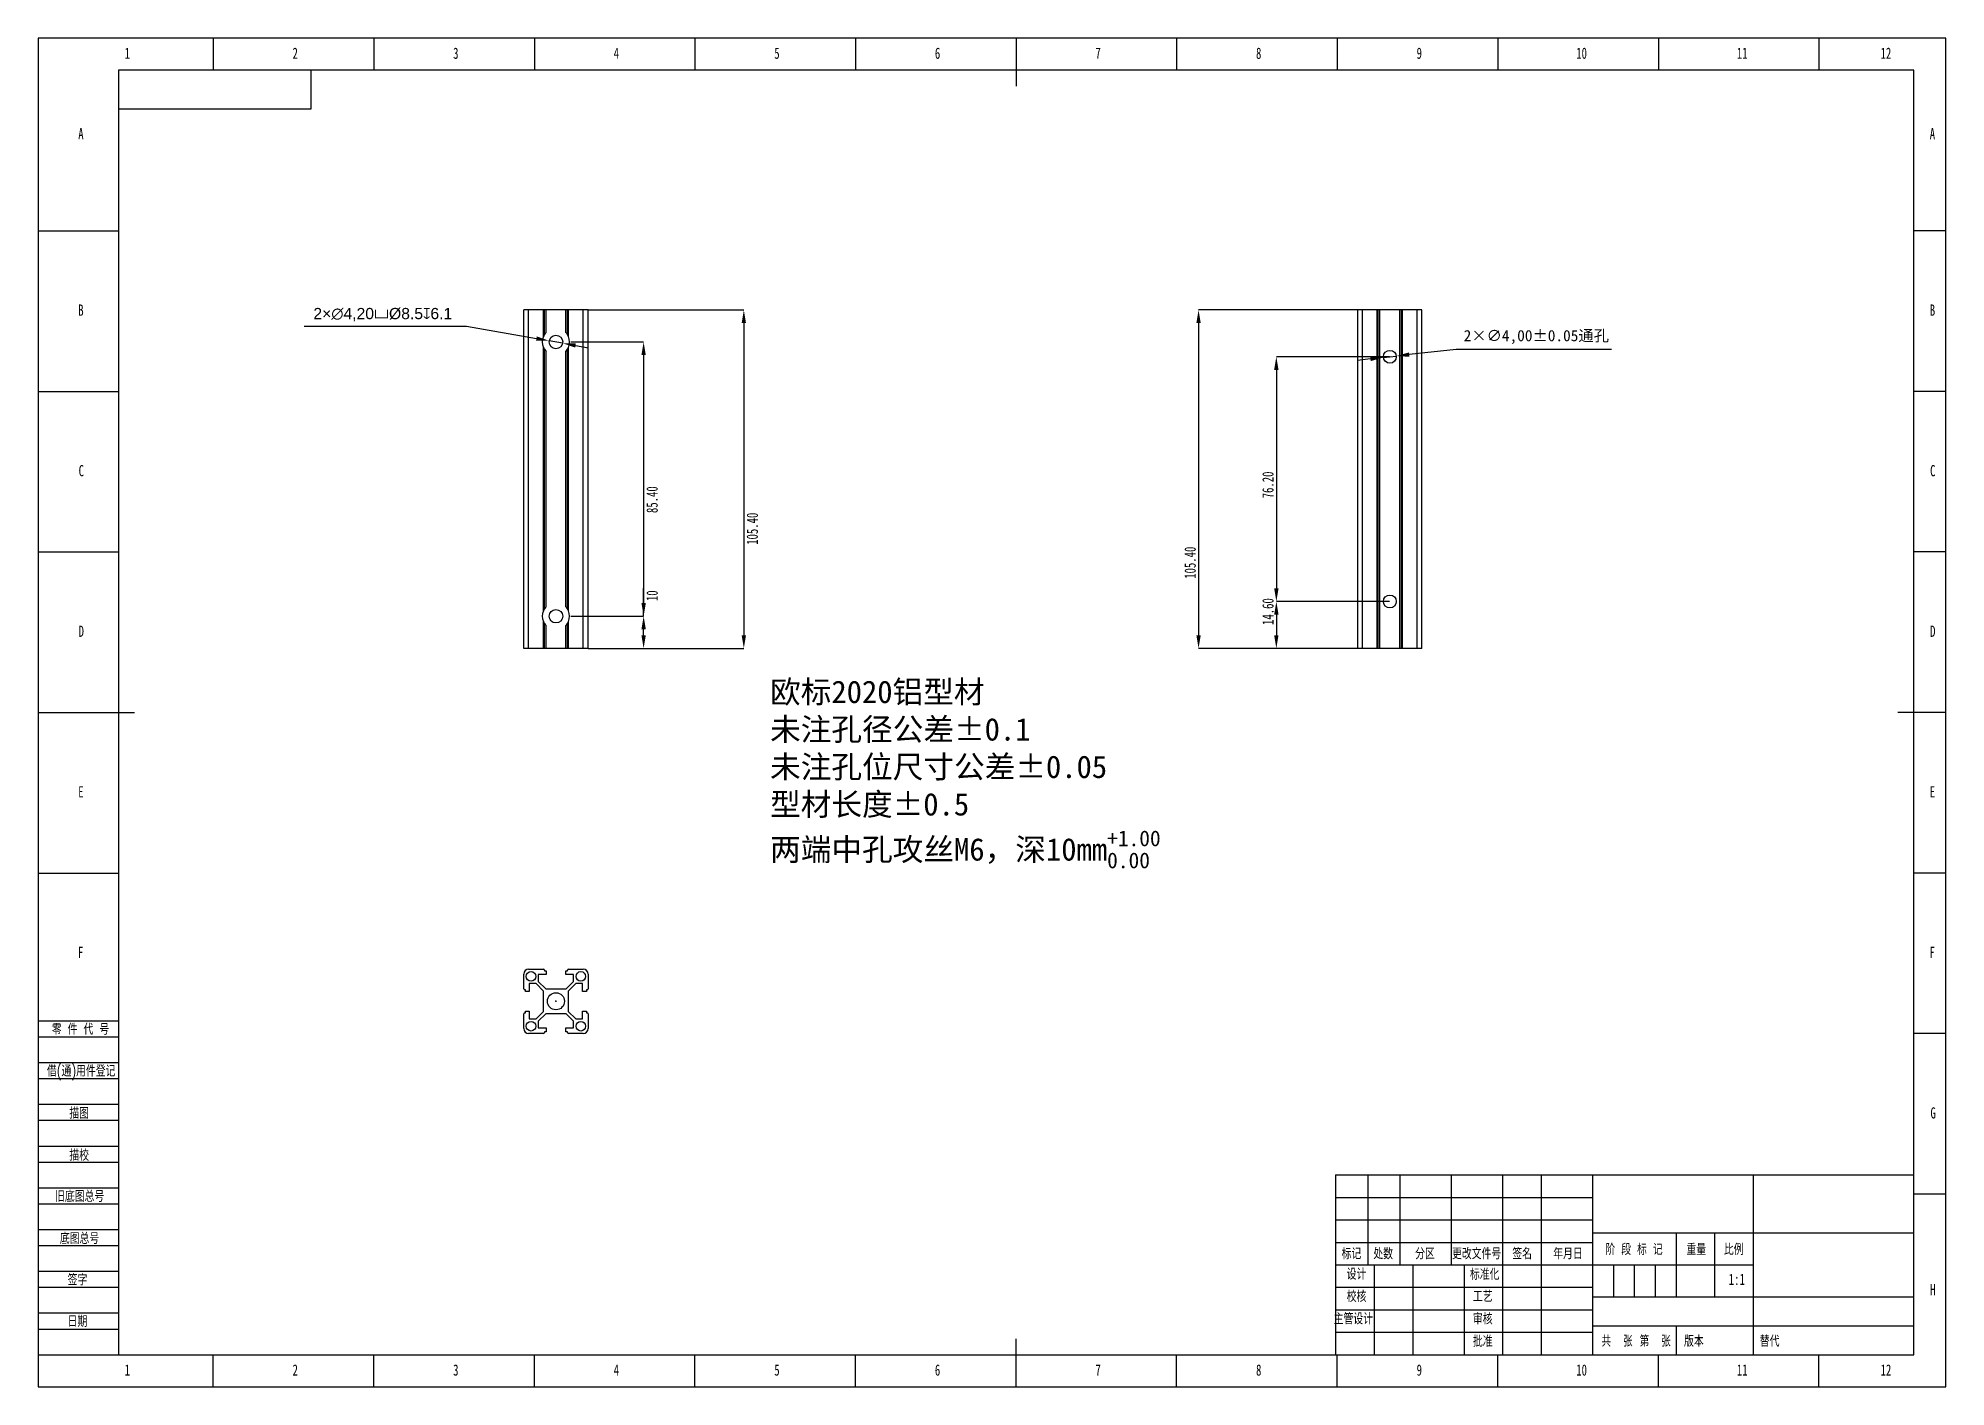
# Model space of a CAD drawing. Header units: millimetres. Extents: x 0 to 594, y 0 to 420.
import ezdxf

# ---------------------------------------------------------------- set-up
doc = ezdxf.new("R2010")
doc.units = ezdxf.units.MM
doc.header["$PDSIZE"] = -1
for name, color, linetype in [('10', 7, 'Continuous'), ('5', 7, 'Continuous'), ('SLD-0', 7, 'Continuous')]:
    doc.layers.add(name, color=color, linetype=linetype)
doc.layers.add('文字层', color=3, linetype='Continuous', lineweight=25)
doc.styles.add('SLDTEXTSTYLE0', font='TXT', dxfattribs={"width": 0.7, "bigfont": 'bigfont'})
doc.styles.add('SLDTEXTSTYLE1', font='TXT', dxfattribs={"width": 0.614286, "bigfont": 'bigfont'})
doc.styles.add('SLDTEXTSTYLE2', font='TXT', dxfattribs={"width": 0.6, "bigfont": 'bigfont'})
doc.styles.add('SLDTEXTSTYLE3', font='TXT', dxfattribs={"width": 0.7})
doc.dimstyles.new('ISO-25', dxfattribs={"dimtxt": 2.5, "dimasz": 2.5, "dimexe": 1.25, "dimexo": 0.625, "dimtad": 1, "dimtxsty": 'Standard', "dimcen": 2.5, "dimadec": 0, "dimazin": 0, "dimtfac": 1, "dimtmove": 0, "dimatfit": 3, "dimfxl": 1, "dimarcsym": 0})
doc.dimstyles.new('SLDDIMSTYLE0', dxfattribs={"dimtxt": 3.5, "dimasz": 4.08, "dimexe": 0, "dimexo": 0.0625, "dimgap": 0.875, "dimtad": 2, "dimrnd": 1e-09, "dimzin": 4, "dimdsep": 46, "dimtxsty": 'SLDTEXTSTYLE3', "dimsah": 1, "dimcen": 0.09, "dimadec": 0, "dimazin": 1, "dimtfac": 1, "dimtofl": 0, "dimtmove": 0, "dimatfit": 3, "dimfxl": 1, "dimfrac": 2, "dimtolj": 1, "dimtzin": 12, "dimarcsym": 0})
doc.dimstyles.new('SLDDIMSTYLE1', dxfattribs={"dimtxt": 3.5, "dimasz": 4.08, "dimexe": 0, "dimexo": 0.0625, "dimgap": 0.875, "dimtad": 2, "dimrnd": 1e-09, "dimzin": 12, "dimdsep": 46, "dimtxsty": 'SLDTEXTSTYLE3', "dimsah": 1, "dimcen": 0.09, "dimadec": 0, "dimazin": 3, "dimtfac": 1, "dimtofl": 0, "dimtmove": 0, "dimatfit": 3, "dimfxl": 1, "dimfrac": 2, "dimtolj": 1, "dimtzin": 12, "dimarcsym": 0})
doc.dimstyles.new('SLDDIMSTYLE2', dxfattribs={"dimtxt": 3.5, "dimasz": 4.08, "dimexe": 0, "dimexo": 0.0625, "dimgap": 0.875, "dimtad": 2, "dimrnd": 1e-09, "dimzin": 4, "dimdsep": 46, "dimtxsty": 'SLDTEXTSTYLE3', "dimsah": 1, "dimcen": 0.09, "dimadec": 0, "dimazin": 1, "dimtfac": 1, "dimtmove": 0, "dimatfit": 0, "dimfxl": 1, "dimfrac": 2, "dimtolj": 1, "dimtzin": 12, "dimarcsym": 0})

# ---------------------------------------------------------------- blocks, each defined once
blk = doc.blocks.new('_D')
at = {"layer": 'Defpoints', "color": 0, "transparency": 16777216}
for p in [(171.23, 335.38), (171.23, 229.98), (219.73, 229.98)]:
    blk.add_point(p, dxfattribs=at)
at = {"layer": '文字层', "color": 0, "lineweight": -2, "transparency": 16777216}
for p, q in [((171.29, 335.38), (219.73, 335.38)), ((219.73, 331.3), (219.73, 234.06)), ((171.29, 229.98), (219.73, 229.98))]:
    blk.add_line(p, q, dxfattribs=at)
at = {"layer": '文字层', "color": 0, "transparency": 16777216}
for points in [[(219.05, 331.3), (220.41, 331.3), (219.73, 335.38)], [(219.05, 234.06), (220.41, 234.06), (219.73, 229.98)]]:
    blk.add_solid(points, dxfattribs=at)
at = {"layer": '文字层', "color": 0, "transparency": 16777216, "insert": (220.61, 267.22), "char_height": 3.5, "attachment_point": 2, "rotation": 90, "style": 'SLDTEXTSTYLE3'}
blk.add_mtext('\\A1;105.40', dxfattribs=at)
blk = doc.blocks.new('_D_1')
at = {"layer": 'Defpoints', "color": 0, "transparency": 16777216}
for p in [(165.83, 239.98), (188.53, 239.98), (171.23, 229.98)]:
    blk.add_point(p, dxfattribs=at)
at = {"layer": '文字层', "color": 0, "lineweight": -2, "transparency": 16777216}
for p, q in [((188.53, 239.98), (188.53, 248.67)), ((165.89, 239.98), (188.53, 239.98)), ((188.53, 234.06), (188.53, 235.9)), ((171.29, 229.98), (188.53, 229.98))]:
    blk.add_line(p, q, dxfattribs=at)
at = {"layer": '文字层', "color": 0, "transparency": 16777216}
for points in [[(187.85, 235.9), (189.21, 235.9), (188.53, 239.98)], [(187.85, 234.06), (189.21, 234.06), (188.53, 229.98)]]:
    blk.add_solid(points, dxfattribs=at)
at = {"layer": '文字层', "color": 0, "transparency": 16777216, "insert": (189.41, 246.36), "char_height": 3.5, "attachment_point": 2, "rotation": 90, "style": 'SLDTEXTSTYLE3'}
blk.add_mtext('\\A1;10', dxfattribs=at)
blk = doc.blocks.new('_D_2')
at = {"layer": 'Defpoints', "color": 0, "transparency": 16777216}
for p in [(165.83, 325.38), (165.83, 239.98), (188.53, 239.98)]:
    blk.add_point(p, dxfattribs=at)
at = {"layer": '文字层', "color": 0, "lineweight": -2, "transparency": 16777216}
for p, q in [((165.89, 325.38), (188.53, 325.38)), ((188.53, 321.3), (188.53, 244.06)), ((165.89, 239.98), (188.53, 239.98))]:
    blk.add_line(p, q, dxfattribs=at)
at = {"layer": '文字层', "color": 0, "transparency": 16777216}
for points in [[(187.85, 321.3), (189.21, 321.3), (188.53, 325.38)], [(187.85, 244.06), (189.21, 244.06), (188.53, 239.98)]]:
    blk.add_solid(points, dxfattribs=at)
at = {"layer": '文字层', "color": 0, "transparency": 16777216, "insert": (189.41, 276.28), "char_height": 3.5, "attachment_point": 2, "rotation": 90, "style": 'SLDTEXTSTYLE3'}
blk.add_mtext('\\A1;85.40', dxfattribs=at)
blk = doc.blocks.new('_D_3')
at = {"layer": 'Defpoints', "color": 0, "transparency": 16777216}
for p in [(410.88, 335.38), (361.32, 229.98), (410.88, 229.98)]:
    blk.add_point(p, dxfattribs=at)
at = {"layer": '文字层', "color": 0, "lineweight": -2, "transparency": 16777216}
for p, q in [((410.82, 335.38), (361.32, 335.38)), ((361.32, 331.3), (361.32, 234.06)), ((410.82, 229.98), (361.32, 229.98))]:
    blk.add_line(p, q, dxfattribs=at)
at = {"layer": '文字层', "color": 0, "transparency": 16777216}
for points in [[(360.64, 331.3), (362, 331.3), (361.32, 335.38)], [(360.64, 234.06), (362, 234.06), (361.32, 229.98)]]:
    blk.add_solid(points, dxfattribs=at)
at = {"layer": '文字层', "color": 0, "transparency": 16777216, "insert": (356.94, 256.64), "char_height": 3.5, "attachment_point": 2, "rotation": 90, "style": 'SLDTEXTSTYLE3'}
blk.add_mtext('\\A1;105.40', dxfattribs=at)
blk = doc.blocks.new('_D_4')
at = {"layer": 'Defpoints', "color": 0, "transparency": 16777216}
for p in [(416.38, 244.58), (385.54, 229.98), (410.88, 229.98)]:
    blk.add_point(p, dxfattribs=at)
at = {"layer": '文字层', "color": 0, "lineweight": -2, "transparency": 16777216}
for p, q in [((416.32, 244.58), (385.54, 244.58)), ((385.54, 240.5), (385.54, 234.06)), ((410.82, 229.98), (385.54, 229.98))]:
    blk.add_line(p, q, dxfattribs=at)
at = {"layer": '文字层', "color": 0, "transparency": 16777216}
for points in [[(384.86, 240.5), (386.22, 240.5), (385.54, 244.58)], [(384.86, 234.06), (386.22, 234.06), (385.54, 229.98)]]:
    blk.add_solid(points, dxfattribs=at)
at = {"layer": '文字层', "color": 0, "transparency": 16777216, "insert": (381.17, 241.43), "char_height": 3.5, "attachment_point": 2, "rotation": 90, "style": 'SLDTEXTSTYLE3'}
blk.add_mtext('\\A1;14.60', dxfattribs=at)
blk = doc.blocks.new('_D_5')
at = {"layer": 'Defpoints', "color": 0, "transparency": 16777216}
for p in [(420.88, 320.78), (385.54, 244.58), (420.88, 244.58)]:
    blk.add_point(p, dxfattribs=at)
at = {"layer": '文字层', "color": 0, "lineweight": -2, "transparency": 16777216}
for p, q in [((420.82, 320.78), (385.54, 320.78)), ((385.54, 316.7), (385.54, 248.66)), ((420.82, 244.58), (385.54, 244.58))]:
    blk.add_line(p, q, dxfattribs=at)
at = {"layer": '文字层', "color": 0, "transparency": 16777216}
for points in [[(384.86, 316.7), (386.22, 316.7), (385.54, 320.78)], [(384.86, 248.66), (386.22, 248.66), (385.54, 244.58)]]:
    blk.add_solid(points, dxfattribs=at)
at = {"layer": '文字层', "color": 0, "transparency": 16777216, "insert": (381.17, 280.87), "char_height": 3.5, "attachment_point": 2, "rotation": 90, "style": 'SLDTEXTSTYLE3'}
blk.add_mtext('\\A1;76.20', dxfattribs=at)
blk = doc.blocks.new('*D16')
at = {"color": 0, "lineweight": -2, "transparency": 16777216}
for p, q in [((82.8, 330.29), (133.36, 330.29)), ((133.36, 330.29), (155.14, 326.45)), ((163.3, 325.01), (159.16, 325.74)), ((167.32, 324.31), (171.33, 323.6))]:
    blk.add_line(p, q, dxfattribs=at)
at = {"color": 0, "transparency": 16777216}
for points in [[(155.26, 327.12), (155.03, 325.78), (159.16, 325.74)], [(167.43, 324.98), (167.2, 323.64), (163.3, 325.01)]]:
    blk.add_solid(points, dxfattribs=at)
at = {"layer": 'Defpoints', "color": 0, "transparency": 16777216}
for p in [(159.16, 325.74), (163.3, 325.01)]:
    blk.add_point(p, dxfattribs=at)
at = {"color": 0, "transparency": 16777216, "insert": (107.32, 333.91), "char_height": 3.5, "attachment_point": 5}
blk.add_mtext('{\\f@Arial Unicode MS|b0|i0|c134|p34;2×∅4,20\\Fgdt|c134;v\\f@Arial Unicode MS|b0|i0|c134|p34;%%C8.5\\Fgdt|c134;x\\f@Arial Unicode MS|b0|i0|c134|p34;6.1}', dxfattribs=at)
blk = doc.blocks.new('*D17')
at = {"color": 0, "lineweight": -2, "transparency": 16777216}
for p, q in [((418.89, 320.56), (422.87, 321)), ((441.53, 323.08), (426.92, 321.45)), ((489.94, 323.08), (441.53, 323.08)), ((414.84, 320.11), (410.78, 319.65))]:
    blk.add_line(p, q, dxfattribs=at)
at = {"color": 0, "transparency": 16777216}
for points in [[(414.76, 320.78), (414.91, 319.43), (418.89, 320.56)], [(426.85, 322.13), (427, 320.78), (422.87, 321)]]:
    blk.add_solid(points, dxfattribs=at)
at = {"layer": 'Defpoints', "color": 0, "transparency": 16777216}
for p in [(422.87, 321), (418.89, 320.56)]:
    blk.add_point(p, dxfattribs=at)
at = {"color": 0, "transparency": 16777216, "insert": (466.5, 326.91), "char_height": 3.5, "attachment_point": 5}
blk.add_mtext('2{\\fSimSun|b0|i0|c134|p2;×}∅4,00%%P0.05{\\fSimSun|b0|i0|c134|p2;通孔}', dxfattribs=at)

msp = doc.modelspace()

# ---------------------------------------------------------------- linework, layer by layer
at = {"color": 7, "linetype": 'Continuous', "lineweight": 25}
for p, q in [((151.23, 229.978), (151.23, 335.378)), ((152.73, 335.378), (151.23, 335.378)), ((152.73, 229.978), (152.73, 335.378)), ((157.33, 335.378), (152.73, 335.378)), ((157.33, 327.067), (157.33, 335.378)), ((157.63, 335.378), (157.33, 335.378)), ((157.63, 327.637), (157.63, 335.378)), ((158.13, 335.378), (157.63, 335.378)), ((158.13, 328.286), (158.13, 335.378)), ((164.33, 335.378), (158.13, 335.378)), ((164.33, 328.286), (164.33, 335.378)), ((164.83, 335.378), (164.33, 335.378)), ((164.83, 327.637), (164.83, 335.378)), ((165.13, 335.378), (164.83, 335.378)), ((165.13, 327.067), (165.13, 335.378)), ((169.73, 335.378), (165.13, 335.378)), ((169.73, 229.978), (169.73, 335.378)), ((171.23, 335.378), (169.73, 335.378)), ((171.23, 229.978), (171.23, 335.378)), ((410.878, 229.978), (410.878, 335.378)), ((412.378, 335.378), (410.878, 335.378)), ((412.378, 229.978), (412.378, 335.378)), ((416.978, 335.378), (412.378, 335.378)), ((416.978, 229.978), (416.978, 335.378)), ((417.278, 335.378), (416.978, 335.378)), ((417.278, 229.978), (417.278, 335.378)), ((417.778, 335.378), (417.278, 335.378)), ((417.778, 229.978), (417.778, 335.378)), ((423.978, 335.378), (417.778, 335.378)), ((423.978, 229.978), (423.978, 335.378)), ((424.478, 335.378), (423.978, 335.378)), ((424.478, 229.978), (424.478, 335.378)), ((424.778, 335.378), (424.478, 335.378)), ((424.778, 229.978), (424.778, 335.378)), ((429.378, 335.378), (424.778, 335.378)), ((429.378, 229.978), (429.378, 335.378)), ((430.878, 335.378), (429.378, 335.378)), ((430.878, 229.978), (430.878, 335.378)), ((157.33, 241.667), (157.33, 323.689)), ((157.63, 242.237), (157.63, 323.12)), ((158.13, 242.886), (158.13, 322.471)), ((164.33, 242.886), (164.33, 322.471)), ((164.83, 242.237), (164.83, 323.12)), ((165.13, 241.667), (165.13, 323.689)), ((157.33, 229.978), (157.33, 238.289)), ((157.63, 229.978), (157.63, 237.72)), ((164.83, 229.978), (164.83, 237.72)), ((165.13, 229.978), (165.13, 238.289)), ((158.13, 229.978), (158.13, 237.071)), ((164.33, 229.978), (164.33, 237.071)), ((152.73, 229.978), (151.23, 229.978)), ((157.33, 229.978), (152.73, 229.978)), ((157.63, 229.978), (157.33, 229.978)), ((158.13, 229.978), (157.63, 229.978)), ((164.33, 229.978), (158.13, 229.978)), ((164.83, 229.978), (164.33, 229.978)), ((165.13, 229.978), (164.83, 229.978)), ((169.73, 229.978), (165.13, 229.978)), ((171.23, 229.978), (169.73, 229.978)), ((412.378, 229.978), (410.878, 229.978)), ((416.978, 229.978), (412.378, 229.978)), ((417.278, 229.978), (416.978, 229.978)), ((417.778, 229.978), (417.278, 229.978)), ((423.978, 229.978), (417.778, 229.978)), ((424.478, 229.978), (423.978, 229.978)), ((424.778, 229.978), (424.478, 229.978)), ((429.378, 229.978), (424.778, 229.978)), ((430.878, 229.978), (429.378, 229.978)), ((151.23, 123.963), (151.23, 128.563)), ((152.73, 130.063), (157.33, 130.063)), ((155.023, 125.563), (152.93, 125.563)), ((152.93, 125.563), (152.93, 123.163)), ((157.38, 123.206), (155.023, 125.563)), ((158.13, 128.363), (155.73, 128.363)), ((155.73, 128.363), (155.73, 126.27)), ((155.73, 126.27), (158.087, 123.913)), ((157.63, 129.763), (157.63, 129.563)), ((157.63, 129.563), (158.13, 129.563)), ((158.13, 129.563), (158.13, 128.363)), ((164.33, 128.363), (164.33, 129.563)), ((164.33, 129.563), (164.83, 129.563)), ((166.73, 128.363), (164.33, 128.363)), ((164.373, 123.913), (166.73, 126.27)), ((164.83, 129.563), (164.83, 129.763)), ((167.437, 125.563), (165.08, 123.206)), ((165.13, 130.063), (169.73, 130.063)), ((166.73, 126.27), (166.73, 128.363)), ((169.53, 125.563), (167.437, 125.563)), ((169.53, 123.163), (169.53, 125.563)), ((171.23, 128.563), (171.23, 123.963)), ((151.73, 123.663), (151.53, 123.663)), ((151.73, 123.163), (151.73, 123.663)), ((152.93, 123.163), (151.73, 123.163)), ((157.38, 116.92), (157.38, 123.206)), ((158.087, 123.913), (164.373, 123.913)), ((165.08, 123.206), (165.08, 116.92)), ((170.73, 123.163), (169.53, 123.163)), ((170.93, 123.663), (170.73, 123.663)), ((170.73, 123.663), (170.73, 123.163)), ((151.23, 111.563), (151.23, 116.163)), ((151.53, 116.463), (151.73, 116.463)), ((151.73, 116.463), (151.73, 116.963)), ((151.73, 116.963), (152.93, 116.963)), ((152.93, 116.963), (152.93, 114.563)), ((152.93, 114.563), (155.023, 114.563)), ((155.023, 114.563), (157.38, 116.92)), ((158.087, 116.213), (155.73, 113.856)), ((155.73, 113.856), (155.73, 111.763)), ((164.373, 116.213), (158.087, 116.213)), ((166.73, 113.856), (164.373, 116.213)), ((165.08, 116.92), (167.437, 114.563)), ((166.73, 111.763), (166.73, 113.856)), ((167.437, 114.563), (169.53, 114.563)), ((169.53, 114.563), (169.53, 116.963)), ((169.53, 116.963), (170.73, 116.963)), ((170.73, 116.963), (170.73, 116.463)), ((170.73, 116.463), (170.93, 116.463)), ((171.23, 116.163), (171.23, 111.563)), ((157.33, 110.063), (152.73, 110.063)), ((155.73, 111.763), (158.13, 111.763)), ((158.13, 110.563), (157.63, 110.563)), ((157.63, 110.563), (157.63, 110.363)), ((158.13, 111.763), (158.13, 110.563)), ((164.33, 110.563), (164.33, 111.763)), ((164.33, 111.763), (166.73, 111.763)), ((164.83, 110.563), (164.33, 110.563)), ((164.83, 110.363), (164.83, 110.563)), ((169.73, 110.063), (165.13, 110.063))]:
    msp.add_line(p, q, dxfattribs=at)
at = {"color": 7, "linetype": 'Continuous'}
for q in [(161.328, 120.063), (161.23, 119.868)]:
    msp.add_line((161.23, 120.063), q, dxfattribs=at)
at = {"color": 7, "linetype": 'Continuous', "lineweight": 25}
for centre, radius in [((161.23, 325.378), 2.1), ((420.878, 320.778), 2), ((420.878, 244.578), 2), ((161.23, 239.978), 2.1), ((153.48, 127.813), 1.5), ((168.98, 127.813), 1.5), ((161.23, 120.063), 2.65), ((153.48, 112.313), 1.5), ((168.98, 112.313), 1.5)]:
    msp.add_circle(centre, radius, dxfattribs=at)
for centre, radius, start, end in [((161.23, 325.378), 4.25, 156.584486, 203.415514), ((161.23, 325.378), 4.25, 136.837103, 147.893197), ((161.23, 325.378), 4.25, 32.106803, 43.162897), ((161.23, 325.378), 4.25, 336.584486, 23.415514), ((161.23, 325.378), 4.25, 212.106803, 223.162897), ((161.23, 325.378), 4.25, 316.837103, 327.893197), ((161.23, 239.978), 4.25, 156.584486, 203.415514), ((161.23, 239.978), 4.25, 136.837103, 147.893197), ((161.23, 239.978), 4.25, 212.106803, 223.162897), ((161.23, 239.978), 4.25, 32.106803, 43.162897), ((161.23, 239.978), 4.25, 316.837103, 327.893197), ((161.23, 239.978), 4.25, 336.584486, 23.415514), ((152.73, 128.563), 1.5, 90, 180), ((157.33, 129.763), 0.3, 0, 90), ((165.13, 129.763), 0.3, 90, 180), ((169.73, 128.563), 1.5, 0, 90), ((151.53, 123.963), 0.3, 180, 270), ((170.93, 123.963), 0.3, 270, 0), ((151.53, 116.163), 0.3, 90, 180), ((170.93, 116.163), 0.3, 0, 90), ((152.73, 111.563), 1.5, 180, 270), ((157.33, 110.363), 0.3, 270, 0), ((165.13, 110.363), 0.3, 180, 270), ((169.73, 111.563), 1.5, 270, 0)]:
    msp.add_arc(centre, radius, start, end, dxfattribs=at)
for points, knots in [([(157.63, 327.637), (157.63, 327.637), (157.625, 327.628), (157.607, 327.6), (157.595, 327.58), (157.556, 327.514), (157.526, 327.463), (157.438, 327.301), (157.381, 327.185), (157.33, 327.067)], [0, 0, 0, 0, 0.125, 0.125, 0.25, 0.25, 0.5, 0.5, 1, 1, 1, 1]), ([(165.13, 327.067), (165.08, 327.184), (165.023, 327.301), (164.935, 327.462), (164.905, 327.514), (164.853, 327.601), (164.83, 327.637), (164.83, 327.637)], [0, 0, 0, 0, 0.5, 0.5, 0.75, 0.75, 1, 1, 1, 1]), ([(157.33, 323.689), (157.381, 323.572), (157.438, 323.455), (157.526, 323.293), (157.556, 323.242), (157.608, 323.155), (157.63, 323.12), (157.63, 323.12)], [0, 0, 0, 0, 0.5, 0.5, 0.75, 0.75, 1, 1, 1, 1]), ([(164.83, 323.12), (164.83, 323.12), (164.853, 323.155), (164.905, 323.242), (164.935, 323.294), (165.023, 323.456), (165.079, 323.572), (165.13, 323.689)], [0, 0, 0, 0, 0.25, 0.25, 0.5, 0.5, 1, 1, 1, 1]), ([(157.63, 242.237), (157.63, 242.237), (157.625, 242.228), (157.607, 242.2), (157.595, 242.18), (157.556, 242.114), (157.526, 242.063), (157.438, 241.901), (157.381, 241.785), (157.33, 241.667)], [0, 0, 0, 0, 0.125, 0.125, 0.25, 0.25, 0.5, 0.5, 1, 1, 1, 1]), ([(157.33, 238.289), (157.381, 238.172), (157.438, 238.055), (157.526, 237.893), (157.556, 237.842), (157.608, 237.755), (157.63, 237.72), (157.63, 237.72)], [0, 0, 0, 0, 0.5, 0.5, 0.75, 0.75, 1, 1, 1, 1]), ([(165.13, 241.667), (165.08, 241.784), (165.023, 241.901), (164.935, 242.062), (164.905, 242.114), (164.853, 242.201), (164.83, 242.237), (164.83, 242.237)], [0, 0, 0, 0, 0.5, 0.5, 0.75, 0.75, 1, 1, 1, 1]), ([(164.83, 237.72), (164.83, 237.72), (164.853, 237.755), (164.905, 237.842), (164.935, 237.894), (165.023, 238.056), (165.079, 238.172), (165.13, 238.289)], [0, 0, 0, 0, 0.25, 0.25, 0.5, 0.5, 1, 1, 1, 1])]:
    msp.add_open_spline(points, degree=3, knots=knots, dxfattribs=at)
at = {"color": 7, "linetype": 'Continuous'}
msp.add_point((161.23, 120.063), dxfattribs=at)
at = {"layer": '5', "color": 7}
for p, q in [((594.005, 420), (0, 420)), ((0, 420), (0, 0)), ((594.005, 0), (594.005, 420)), ((0, 114), (25, 114)), ((0, 109), (25, 109)), ((0, 101), (25, 101)), ((0, 96), (25, 96)), ((0, 88), (25, 88)), ((0, 83), (25, 83)), ((0, 75), (25, 75)), ((0, 70), (25, 70)), ((0, 62), (25, 62)), ((0, 57), (25, 57)), ((404, 59), (484, 59)), ((0, 49), (25, 49)), ((404, 52), (484, 52)), ((0, 44), (25, 44)), ((0, 36), (25, 36)), ((490.5, 38), (490.5, 28)), ((497, 38), (497, 28)), ((503.5, 38), (503.5, 28)), ((0, 31), (25, 31)), ((0, 23), (25, 23)), ((0, 18), (25, 18)), ((0, 0), (594.005, 0))]:
    msp.add_line(p, q, dxfattribs=at)
at = {"layer": '5'}
for p, q in [((54.5, 420), (54.5, 410)), ((104.5, 420), (104.5, 410)), ((154.5, 420), (154.5, 410)), ((204.5, 420), (204.5, 410)), ((254.5, 420), (254.5, 410)), ((354.5, 420), (354.5, 410)), ((404.5, 420), (404.5, 410)), ((454.5, 420), (454.5, 410)), ((504.5, 420), (504.5, 410)), ((554.5, 420), (554.5, 410)), ((0, 360), (25, 360)), ((594.005, 360), (584.005, 360)), ((0, 310), (25, 310)), ((594.005, 310), (584.005, 310)), ((0, 260), (25, 260)), ((594.005, 260), (584.005, 260)), ((0, 160), (25, 160)), ((594.005, 160), (584.005, 160)), ((594.005, 110), (584.005, 110)), ((594.005, 60), (584.005, 60)), ((54.5, 0), (54.5, 10)), ((104.5, 0), (104.5, 10)), ((154.5, 0), (154.5, 10)), ((204.5, 0), (204.5, 10)), ((254.5, 0), (254.5, 10)), ((354.5, 0), (354.5, 10)), ((404.5, 0), (404.5, 10)), ((454.5, 0), (454.5, 10)), ((504.5, 0), (504.5, 10)), ((554.5, 0), (554.5, 10))]:
    msp.add_line(p, q, dxfattribs=at)
at = {"layer": '5', "lineweight": 25}
for p, q in [((304.503, 420), (304.503, 405)), ((0, 210), (30, 210)), ((594.005, 210), (579.005, 210)), ((304.503, 0), (304.503, 15))]:
    msp.add_line(p, q, dxfattribs=at)
at = {"layer": '5', "color": 7, "lineweight": 25}
for p, q in [((584.005, 410), (25, 410)), ((25, 410), (25, 10)), ((85, 398), (85, 410)), ((584.005, 10), (584.005, 410)), ((25, 398), (85, 398)), ((404, 66), (584, 66)), ((404, 66), (404, 10)), ((414, 66), (414, 38)), ((424, 66), (424, 38)), ((440, 66), (440, 38)), ((456, 66), (456, 10)), ((468, 66), (468, 38)), ((484, 66), (484, 10)), ((534, 66), (534, 38)), ((484, 48), (584, 48)), ((510, 48), (510, 28)), ((522, 48), (522, 28)), ((404, 45), (484, 45)), ((404, 38), (534, 38)), ((416, 38), (416, 10)), ((428, 38), (428, 10)), ((444, 38), (444, 10)), ((468, 38), (468, 10)), ((534, 38), (534, 10)), ((404, 31), (484, 31)), ((404, 24), (484, 24)), ((484, 28), (584, 28)), ((484.005, 18.985), (584.005, 18.985)), ((510, 18.985), (510, 10)), ((404, 17), (484, 17)), ((0, 10), (584.005, 10))]:
    msp.add_line(p, q, dxfattribs=at)

# ---------------------------------------------------------------- texts
at = {"insert": (227.898, 219.935), "char_height": 7, "attachment_point": 1}
msp.add_mtext_dynamic_manual_height_columns('{\\fSimSun|b0|i0|c134|p2;欧标}2020{\\fSimSun|b0|i0|c134|p2;铝型材\\P未注孔径公差%%P0.1\\P未注孔位尺寸公差%%P0.05\\P型材长度%%P0.5\\P\\A1;两端中孔攻丝M6，深10mm\\H0.7x;\\S+1.00^ 0.00;}', width=156.96189, gutter_width=17.5, heights=[86.444], dxfattribs=at)
at = {"layer": '10', "char_height": 3.5, "attachment_point": 2}
for s, insert, style in [('1', (27.794, 417.059), 'SLDTEXTSTYLE3'), ('2', (80.044, 417.059), 'SLDTEXTSTYLE3'), ('3', (130.044, 417.059), 'SLDTEXTSTYLE3'), ('4', (180.044, 417.059), 'SLDTEXTSTYLE3'), ('5', (230.044, 417.059), 'SLDTEXTSTYLE3'), ('6', (280.047, 417.059), 'SLDTEXTSTYLE3'), ('7', (330.047, 417.059), 'SLDTEXTSTYLE3'), ('8', (380.047, 417.059), 'SLDTEXTSTYLE3'), ('9', (430.047, 417.059), 'SLDTEXTSTYLE3'), ('10', (480.589, 417.059), 'SLDTEXTSTYLE3'), ('11', (530.589, 417.059), 'SLDTEXTSTYLE3'), ('12', (575.344, 417.059), 'SLDTEXTSTYLE3'), ('A', (13.32, 391.992), 'SLDTEXTSTYLE3'), ('A', (589.83, 391.992), 'SLDTEXTSTYLE3'), ('B', (13.32, 337.059), 'SLDTEXTSTYLE3'), ('B', (589.83, 337.059), 'SLDTEXTSTYLE3'), ('C', (13.427, 287.059), 'SLDTEXTSTYLE3'), ('C', (589.937, 287.059), 'SLDTEXTSTYLE3'), ('D', (13.43, 237.059), 'SLDTEXTSTYLE3'), ('D', (589.94, 237.059), 'SLDTEXTSTYLE3'), ('E', (13.318, 187.059), 'SLDTEXTSTYLE3'), ('E', (589.828, 187.059), 'SLDTEXTSTYLE3'), ('F', (13.224, 137.059), 'SLDTEXTSTYLE3'), ('F', (589.734, 137.059), 'SLDTEXTSTYLE3'), ('G', (590.049, 87.059), 'SLDTEXTSTYLE3'), ('H', (589.94, 31.992), 'SLDTEXTSTYLE3'), ('主管设计', (409.518, 22.944), 'SLDTEXTSTYLE0'), ('1', (27.794, 6.992), 'SLDTEXTSTYLE3'), ('2', (80.044, 6.992), 'SLDTEXTSTYLE3'), ('3', (130.044, 6.992), 'SLDTEXTSTYLE3'), ('4', (180.044, 6.992), 'SLDTEXTSTYLE3'), ('5', (230.044, 6.992), 'SLDTEXTSTYLE3'), ('6', (280.047, 6.992), 'SLDTEXTSTYLE3'), ('7', (330.047, 6.992), 'SLDTEXTSTYLE3'), ('8', (380.047, 6.992), 'SLDTEXTSTYLE3'), ('9', (430.047, 6.992), 'SLDTEXTSTYLE3'), ('10', (480.589, 6.992), 'SLDTEXTSTYLE3'), ('11', (530.589, 6.992), 'SLDTEXTSTYLE3'), ('12', (575.344, 6.992), 'SLDTEXTSTYLE3')]:
    msp.add_mtext(s, dxfattribs=dict(at, insert=insert, style=style))
at = {"layer": '10', "color": 7, "char_height": 3.5}
for s, insert, attachment_point, style in [('零 件 代 号', (4.285, 113.124), 1, 'SLDTEXTSTYLE1'), ('借(通)用件登记', (2.735, 100.137), 1, 'SLDTEXTSTYLE0'), ('描图', (12.762, 86.983), 2, 'SLDTEXTSTYLE0'), ('描校', (12.762, 73.881), 2, 'SLDTEXTSTYLE0'), ('旧底图总号', (5.262, 61.089), 1, 'SLDTEXTSTYLE0'), ('底图总号', (6.762, 47.975), 1, 'SLDTEXTSTYLE0'), ('标记', (408.912, 43.232), 2, 'SLDTEXTSTYLE0'), ('处数', (418.8, 43.232), 2, 'SLDTEXTSTYLE0'), ('分区', (431.83, 43.232), 2, 'SLDTEXTSTYLE0'), ('更改文件号', (447.901, 43.232), 2, 'SLDTEXTSTYLE0'), ('签名', (462.076, 43.232), 2, 'SLDTEXTSTYLE0'), ('年月日', (476.357, 43.232), 2, 'SLDTEXTSTYLE0'), ('阶 段 标 记', (496.926, 44.569), 2, 'SLDTEXTSTYLE1'), ('重量', (516.289, 44.569), 2, 'SLDTEXTSTYLE0'), ('比例', (527.982, 44.569), 2, 'SLDTEXTSTYLE0'), ('设计', (410.499, 36.867), 2, 'SLDTEXTSTYLE0'), ('标准化', (450.417, 36.802), 2, 'SLDTEXTSTYLE0'), ('签字', (12.244, 35.109), 2, 'SLDTEXTSTYLE0'), ('校核', (410.499, 29.921), 2, 'SLDTEXTSTYLE0'), ('工艺', (449.802, 29.921), 2, 'SLDTEXTSTYLE0'), ('日期', (12.244, 22.148), 2, 'SLDTEXTSTYLE0'), ('审核', (449.802, 22.944), 2, 'SLDTEXTSTYLE0'), ('批准', (449.802, 15.957), 2, 'SLDTEXTSTYLE0'), ('共  张', (491.641, 15.997), 2, 'SLDTEXTSTYLE2'), ('第  张', (503.496, 15.997), 2, 'SLDTEXTSTYLE2'), ('版本', (515.552, 15.997), 2, 'SLDTEXTSTYLE0')]:
    msp.add_mtext(s, dxfattribs=dict(at, insert=insert, attachment_point=attachment_point, style=style))
at = {"layer": 'SLD-0', "char_height": 3.5}
for s, insert, attachment_point, style in [('1:1', (528.924, 35.237), 2, 'SLDTEXTSTYLE3'), ('替代', (536.078, 15.997), 1, 'SLDTEXTSTYLE0')]:
    msp.add_mtext(s, dxfattribs=dict(at, insert=insert, attachment_point=attachment_point, style=style))

# ---------------------------------------------------------------- dimensions: what is measured, and where the dimension line sits
for p1, p2, text, picture, middle in [((163.298, 325.014), (159.162, 325.743), '{\\f@Arial Unicode MS|b0|i0|c134|p34;2×<>\\Fgdt|c134;v\\f@Arial Unicode MS|b0|i0|c134|p34;%%C8.5\\Fgdt|c134;x\\f@Arial Unicode MS|b0|i0|c134|p34;6.1}', '*D16', (133.359, 330.286)), ((418.891, 320.557), (422.866, 321), '2{\\fSimSun|b0|i0|c134|p2;×}<>%%P0.05{\\fSimSun|b0|i0|c134|p2;通孔}', '*D17', (441.529, 323.079))]:
    dim = msp.add_diameter_dim_2p(p1=p1, p2=p2, text=text, dimstyle='ISO-25', override={"dimtxt": 3.5, "dimasz": 4.08, "dimexe": 2, "dimexo": 0, "dimgap": 1.524, "dimtih": 1, "dimtoh": 1, "dimzin": 0, "dimadec": 2, "dimtzin": 0})
    dim.commit()
    dim.dimension.update_dxf_attribs({"geometry": picture, "text_midpoint": middle, "dimtype": 163})
at = {"layer": '文字层'}
for base, p1, p2, dimstyle, picture, middle in [((219.732, 229.978), (171.23, 335.378), (171.23, 229.978), 'SLDDIMSTYLE0', '_D', (219.732, 267.219)), ((361.317, 229.978), (410.878, 335.378), (410.878, 229.978), 'SLDDIMSTYLE0', '_D_3', (361.317, 256.64)), ((188.53, 239.978), (165.83, 325.378), (165.83, 239.978), 'SLDDIMSTYLE0', '_D_2', (188.53, 276.277)), ((385.542, 244.578), (420.878, 320.778), (420.878, 244.578), 'SLDDIMSTYLE0', '_D_5', (385.542, 280.865)), ((188.53, 239.978), (171.23, 229.978), (165.83, 239.978), 'SLDDIMSTYLE1', '_D_1', (188.53, 246.363)), ((385.542, 229.978), (416.378, 244.578), (410.878, 229.978), 'SLDDIMSTYLE2', '_D_4', (385.542, 241.433))]:
    dim = msp.add_linear_dim(base=base, p1=p1, p2=p2, angle=90, dimstyle=dimstyle, dxfattribs=at)
    dim.commit()
    dim.dimension.update_dxf_attribs({"geometry": picture, "text_midpoint": middle, "dimtype": 160})

doc.saveas('drawing.dxf')
